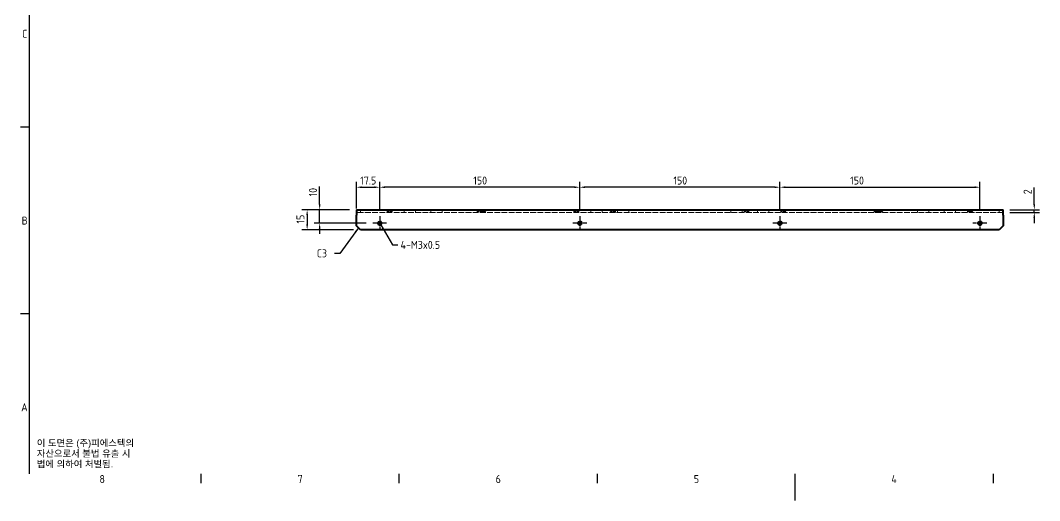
# Model space of a CAD drawing. Header units: millimetres. Extents: x 0 to 1188, y 0 to 840.
# Drawn here: x 13 to 777, y 0 to 360 of the extents above; entities that cross this region are included whole.
import ezdxf

# ---------------------------------------------------------------- set-up
doc = ezdxf.new("R2010")
doc.units = ezdxf.units.MM
doc.header["$LTSCALE"] = 2
doc.linetypes.add('CHAIN', pattern=[0.3543, 0.2362, -0.0295, 0.0591, -0.0295])
doc.linetypes.add('DASHED', pattern=[0.2067, 0.1654, -0.0413])
doc.layers.get('0').update_dxf_attribs({"color": 3, "lineweight": 25})
for name, color, linetype, lineweight in [('가려진 것(ISO)', 2, 'DASHED', 18), ('가시적인 것(ISO)', 3, 'Continuous', 40), ('가시적인 좁은 것(ISO)', 3, 'Continuous', 35), ('경계(ISO)', 7, 'Continuous', 25), ('기호(ISO)', 5, 'Continuous', 25), ('중심 표식(ISO)', 1, 'Continuous', 25), ('치수(ISO)', 2, 'Continuous', 25)]:
    doc.layers.add(name, color=color, linetype=linetype, lineweight=lineweight)
doc.styles.add('문자 텍스트_PSTEK_POSCO', font='isocp.shx')
doc.styles.add('치수 텍스트_PSTEK_POSCO', font='isocp.shx')
doc.dimstyles.new('치수_PSTEK_POSCO', dxfattribs={"dimscale": 2, "dimtxt": 3, "dimasz": 2, "dimexe": 2, "dimexo": 2.5, "dimgap": 1, "dimtad": 1, "dimrnd": 1e-08, "dimdsep": 46, "dimtxsty": '치수 텍스트_PSTEK_POSCO', "dimcen": 0.09, "dimdle": 10, "dimclrd": 7, "dimclre": 7, "dimclrt": 2, "dimadec": 1, "dimazin": 2, "dimtfac": 1, "dimtmove": 0, "dimatfit": 3, "dimfxl": 0, "dimtolj": 1, "dimlwd": -1, "dimlwe": -1, "dimarcsym": 0})
doc.dimstyles.new('치수_PSTEK_POSCO$7', dxfattribs={"dimscale": 2, "dimtxt": 3, "dimasz": 2, "dimexe": 2, "dimexo": 2.5, "dimgap": 1, "dimtad": 1, "dimrnd": 1e-08, "dimdsep": 46, "dimtxsty": '치수 텍스트_PSTEK_POSCO', "dimcen": 0.09, "dimdle": 10, "dimclrd": 7, "dimclre": 7, "dimclrt": 2, "dimadec": 1, "dimazin": 2, "dimtfac": 1, "dimtmove": 0, "dimatfit": 3, "dimfxl": 0, "dimtolj": 1, "dimlwd": -1, "dimlwe": -1, "dimarcsym": 0})

# ---------------------------------------------------------------- blocks, each defined once
blk = doc.blocks.new('경계 Default Border')
at = {"layer": '경계(ISO)'}
for p, q in [((10, 140), (6.6, 140)), ((10, 70), (6.6, 70)), ((74.25, 10), (74.25, 6.6)), ((148.5, 10), (148.5, 6.6)), ((222.75, 10), (222.75, 6.6)), ((371.25, 10), (371.25, 6.6))]:
    blk.add_line(p, q, dxfattribs=at)
at = {"layer": '경계(ISO)', "flags": 128}
for points in [[(10, 10), (10, 410)], [(297, 0), (297, 10)]]:
    blk.add_lwpolyline(points, dxfattribs=at)
at = {"layer": '경계(ISO)', "color": 2, "char_height": 3, "attachment_point": 7, "style": '문자 텍스트_PSTEK_POSCO'}
for s, insert in [('C', (7.24, 173.47)), ('B', (7.08, 103.47)), ('A', (6.91, 33.49)), ('8', (36.27, 6.57)), ('7', (110.52, 6.59)), ('6', (184.77, 6.57)), ('5', (259.02, 6.57)), ('4', (333.1, 6.6))]:
    blk.add_mtext(s, dxfattribs=dict(at, insert=insert))
blk = doc.blocks.new('*D35')
at = {"layer": 'Defpoints', "color": 0}
for p in [(282.56, 234.93), (265.06, 214.02), (282.56, 213.25)]:
    blk.add_point(p, dxfattribs=at)
at = {"layer": '치수(ISO)', "color": 7}
for p, q in [((265.06, 219.02), (265.06, 238.93)), ((282.56, 218.25), (282.56, 238.93)), ((269.06, 234.93), (278.56, 234.93))]:
    blk.add_line(p, q, dxfattribs=at)
for points in [[(269.06, 235.59), (269.06, 234.26), (265.06, 234.93)], [(278.56, 235.59), (278.56, 234.26), (282.56, 234.93)]]:
    blk.add_solid(points, dxfattribs=at)
at = {"layer": '치수(ISO)', "color": 2, "insert": (267.99, 239.93), "char_height": 6, "attachment_point": 4, "style": '치수 텍스트_PSTEK_POSCO'}
blk.add_mtext('\\A1;17.5', dxfattribs=at)
blk = doc.blocks.new('*D36')
at = {"layer": 'Defpoints', "color": 0}
for p in [(732.56, 234.93), (582.56, 213.25), (732.56, 213.25)]:
    blk.add_point(p, dxfattribs=at)
at = {"layer": '치수(ISO)', "color": 7}
for p, q in [((582.56, 218.25), (582.56, 238.93)), ((732.56, 218.25), (732.56, 238.93)), ((586.56, 234.93), (728.56, 234.93))]:
    blk.add_line(p, q, dxfattribs=at)
for points in [[(586.56, 235.59), (586.56, 234.26), (582.56, 234.93)], [(728.56, 235.59), (728.56, 234.26), (732.56, 234.93)]]:
    blk.add_solid(points, dxfattribs=at)
at = {"layer": '치수(ISO)', "color": 2, "insert": (635.28, 239.93), "char_height": 6, "attachment_point": 4, "style": '치수 텍스트_PSTEK_POSCO'}
blk.add_mtext('\\A1;150', dxfattribs=at)
blk = doc.blocks.new('*D37')
at = {"layer": 'Defpoints', "color": 0}
for p in [(237.56, 218.02), (265.06, 218.02), (277.34, 208.02)]:
    blk.add_point(p, dxfattribs=at)
at = {"layer": '치수(ISO)', "color": 7}
for p, q in [((237.56, 222.02), (237.56, 235.43)), ((260.06, 218.02), (233.56, 218.02)), ((237.56, 208.02), (237.56, 218.02)), ((272.34, 208.02), (233.56, 208.02)), ((237.56, 204.02), (237.56, 200.02))]:
    blk.add_line(p, q, dxfattribs=at)
for points in [[(236.9, 222.02), (238.23, 222.02), (237.56, 218.02)], [(236.9, 204.02), (238.23, 204.02), (237.56, 208.02)]]:
    blk.add_solid(points, dxfattribs=at)
at = {"layer": '치수(ISO)', "color": 2, "insert": (232.56, 228.02), "char_height": 6, "attachment_point": 4, "rotation": 90, "style": '치수 텍스트_PSTEK_POSCO'}
blk.add_mtext('\\A1;10', dxfattribs=at)
blk = doc.blocks.new('*D38')
at = {"layer": 'Defpoints', "color": 0}
for p in [(265.06, 218.02), (228.19, 203.02), (268.06, 203.02)]:
    blk.add_point(p, dxfattribs=at)
at = {"layer": '치수(ISO)', "color": 7}
for p, q in [((260.06, 218.02), (224.19, 218.02)), ((228.19, 214.02), (228.19, 207.02)), ((263.06, 203.02), (224.19, 203.02))]:
    blk.add_line(p, q, dxfattribs=at)
for points in [[(227.53, 214.02), (228.86, 214.02), (228.19, 218.02)], [(227.53, 207.02), (228.86, 207.02), (228.19, 203.02)]]:
    blk.add_solid(points, dxfattribs=at)
at = {"layer": '치수(ISO)', "color": 2, "insert": (223.19, 207.7), "char_height": 6, "attachment_point": 4, "rotation": 90, "style": '치수 텍스트_PSTEK_POSCO'}
blk.add_mtext('\\A1;15', dxfattribs=at)
blk = doc.blocks.new('*D39')
at = {"layer": 'Defpoints', "color": 0}
for p in [(750.06, 218.02), (750.06, 216.02), (773.31, 218.02)]:
    blk.add_point(p, dxfattribs=at)
at = {"layer": '치수(ISO)', "color": 7}
for p, q in [((773.31, 222.02), (773.31, 234.62)), ((755.06, 218.02), (777.31, 218.02)), ((755.06, 216.02), (777.31, 216.02)), ((773.31, 216.02), (773.31, 218.02)), ((773.31, 212.02), (773.31, 208.02))]:
    blk.add_line(p, q, dxfattribs=at)
for points in [[(772.65, 222.02), (773.98, 222.02), (773.31, 218.02)], [(772.65, 212.02), (773.98, 212.02), (773.31, 216.02)]]:
    blk.add_solid(points, dxfattribs=at)
at = {"layer": '치수(ISO)', "color": 2, "insert": (768.31, 229.7), "char_height": 6, "attachment_point": 4, "rotation": 90, "style": '치수 텍스트_PSTEK_POSCO'}
blk.add_mtext('\\A1;2', dxfattribs=at)
blk = doc.blocks.new('*D52')
at = {"layer": 'Defpoints', "color": 0}
for p in [(432.56, 234.93), (432.56, 213.25), (582.56, 213.25)]:
    blk.add_point(p, dxfattribs=at)
at = {"layer": '치수(ISO)', "color": 7}
for p, q in [((432.56, 218.25), (432.56, 238.93)), ((582.56, 218.25), (582.56, 238.93)), ((578.56, 234.93), (436.56, 234.93))]:
    blk.add_line(p, q, dxfattribs=at)
for points in [[(436.56, 235.59), (436.56, 234.26), (432.56, 234.93)], [(578.56, 235.59), (578.56, 234.26), (582.56, 234.93)]]:
    blk.add_solid(points, dxfattribs=at)
at = {"layer": '치수(ISO)', "color": 2, "insert": (502.76, 239.93), "char_height": 6, "attachment_point": 4, "style": '치수 텍스트_PSTEK_POSCO'}
blk.add_mtext('\\A1;150', dxfattribs=at)
blk = doc.blocks.new('*D53')
at = {"layer": 'Defpoints', "color": 0}
for p in [(282.56, 234.93), (282.56, 213.25), (432.56, 213.25)]:
    blk.add_point(p, dxfattribs=at)
at = {"layer": '치수(ISO)', "color": 7}
for p, q in [((282.56, 218.25), (282.56, 238.93)), ((432.56, 218.25), (432.56, 238.93)), ((428.56, 234.93), (286.56, 234.93))]:
    blk.add_line(p, q, dxfattribs=at)
for points in [[(286.56, 235.59), (286.56, 234.26), (282.56, 234.93)], [(428.56, 235.59), (428.56, 234.26), (432.56, 234.93)]]:
    blk.add_solid(points, dxfattribs=at)
at = {"layer": '치수(ISO)', "color": 2, "insert": (352.76, 239.93), "char_height": 6, "attachment_point": 4, "style": '치수 텍스트_PSTEK_POSCO'}
blk.add_mtext('\\A1;150', dxfattribs=at)

msp = doc.modelspace()

# ---------------------------------------------------------------- linework, layer by layer
at = {"layer": '가려진 것(ISO)', "ltscale": 13.035532}
msp.add_line((750.065, 216.024), (265.065, 216.024), dxfattribs=at)
at = {"layer": '가려진 것(ISO)', "ltscale": 1.904597}
for p, q in [((268.065, 218.024), (268.065, 216.024)), ((300.815, 218.024), (300.815, 216.024)), ((309.315, 218.024), (309.315, 216.024)), ((320.815, 218.024), (320.815, 216.024)), ((329.315, 218.024), (329.315, 216.024)), ((440.815, 218.024), (440.815, 216.024)), ((449.315, 218.024), (449.315, 216.024)), ((460.815, 218.024), (460.815, 216.024)), ((469.315, 218.024), (469.315, 216.024)), ((545.815, 218.024), (545.815, 216.024)), ((554.315, 218.024), (554.315, 216.024)), ((565.815, 218.024), (565.815, 216.024)), ((574.315, 218.024), (574.315, 216.024)), ((685.815, 218.024), (685.815, 216.024)), ((694.315, 218.024), (694.315, 216.024)), ((705.815, 218.024), (705.815, 216.024)), ((714.315, 218.024), (714.315, 216.024)), ((747.065, 216.024), (747.065, 218.024))]:
    msp.add_line(p, q, dxfattribs=at)
at = {"layer": '가려진 것(ISO)', "ltscale": 1.750771}
for p, q in [((288.365, 216.724), (287.065, 218.024)), ((291.765, 216.724), (293.065, 218.024)), ((355.865, 216.724), (354.565, 218.024)), ((358.365, 216.724), (357.065, 218.024)), ((359.265, 216.724), (360.565, 218.024)), ((361.765, 216.724), (363.065, 218.024)), ((428.365, 216.724), (427.065, 218.024)), ((431.765, 216.724), (433.065, 218.024)), ((455.865, 216.724), (454.565, 218.024)), ((459.265, 216.724), (460.565, 218.024)), ((555.865, 216.724), (554.565, 218.024)), ((559.265, 216.724), (560.565, 218.024)), ((583.365, 216.724), (582.065, 218.024)), ((586.765, 216.724), (588.065, 218.024)), ((653.365, 216.724), (652.065, 218.024)), ((655.865, 216.724), (654.565, 218.024)), ((656.765, 216.724), (658.065, 218.024)), ((659.265, 216.724), (660.565, 218.024)), ((723.365, 216.724), (722.065, 218.024)), ((726.765, 216.724), (728.065, 218.024))]:
    msp.add_line(p, q, dxfattribs=at)
at = {"layer": '가려진 것(ISO)', "ltscale": 5.086114}
for p, q in [((291.765, 216.724), (288.365, 216.724)), ((359.265, 216.724), (355.865, 216.724)), ((431.765, 216.724), (428.365, 216.724)), ((459.265, 216.724), (455.865, 216.724)), ((559.265, 216.724), (555.865, 216.724)), ((586.765, 216.724), (583.365, 216.724)), ((659.265, 216.724), (655.865, 216.724)), ((726.765, 216.724), (723.365, 216.724))]:
    msp.add_line(p, q, dxfattribs=at)
at = {"layer": '가려진 것(ISO)', "ltscale": 0.666544}
for p, q in [((288.365, 216.024), (288.365, 216.724)), ((291.765, 216.024), (291.765, 216.724)), ((355.865, 216.024), (355.865, 216.724)), ((358.365, 216.024), (358.365, 216.724)), ((359.265, 216.024), (359.265, 216.724)), ((361.765, 216.024), (361.765, 216.724)), ((428.365, 216.024), (428.365, 216.724)), ((431.765, 216.024), (431.765, 216.724)), ((455.865, 216.024), (455.865, 216.724)), ((459.265, 216.024), (459.265, 216.724)), ((555.865, 216.024), (555.865, 216.724)), ((559.265, 216.024), (559.265, 216.724)), ((583.365, 216.024), (583.365, 216.724)), ((586.765, 216.024), (586.765, 216.724)), ((653.365, 216.024), (653.365, 216.724)), ((655.865, 216.024), (655.865, 216.724)), ((656.765, 216.024), (656.765, 216.724)), ((659.265, 216.024), (659.265, 216.724)), ((723.365, 216.024), (723.365, 216.724)), ((726.765, 216.024), (726.765, 216.724))]:
    msp.add_line(p, q, dxfattribs=at)
at = {"layer": '가려진 것(ISO)', "ltscale": 3.336244}
for p, q in [((361.765, 216.724), (359.265, 216.724)), ((655.865, 216.724), (653.365, 216.724))]:
    msp.add_line(p, q, dxfattribs=at)
at = {"layer": '가시적인 것(ISO)'}
for p, q in [((265.065, 218.024), (750.065, 218.024)), ((265.065, 218.024), (265.065, 214.024)), ((265.065, 206.024), (265.065, 214.024)), ((750.065, 214.024), (750.065, 218.024)), ((750.065, 214.024), (750.065, 206.024)), ((268.065, 203.024), (265.065, 206.024)), ((747.065, 203.024), (268.065, 203.024)), ((750.065, 206.024), (747.065, 203.024))]:
    msp.add_line(p, q, dxfattribs=at)
for centre in [(282.565, 208.024), (432.565, 208.024), (582.565, 208.024), (732.565, 208.024)]:
    msp.add_circle(centre, 1.23, dxfattribs=at)
at = {"layer": '가시적인 좁은 것(ISO)'}
for centre in [(282.565, 208.024), (432.565, 208.024), (582.565, 208.024), (732.565, 208.024)]:
    msp.add_arc(centre, 1.5, 170, 80, dxfattribs=at)
at = {"layer": '중심 표식(ISO)', "linetype": 'CHAIN', "ltscale": 5.810959}
for p, q in [((287.794, 208.024), (277.335, 208.024)), ((282.565, 213.254), (282.565, 202.795)), ((437.794, 208.024), (427.335, 208.024)), ((432.565, 213.254), (432.565, 202.795)), ((587.794, 208.024), (577.335, 208.024)), ((582.565, 213.254), (582.565, 202.795)), ((737.794, 208.024), (727.335, 208.024)), ((732.565, 213.254), (732.565, 202.795))]:
    msp.add_line(p, q, dxfattribs=at)

# ---------------------------------------------------------------- block references
at = {"xscale": 2, "yscale": 2, "zscale": 2}
msp.add_blockref('경계 Default Border', (0, 0), dxfattribs=at)

# ---------------------------------------------------------------- texts
at = {"layer": '기호(ISO)', "color": 2, "attachment_point": 4}
for s, insert, char_height, width, line_spacing_factor, style in [('{4-M3x0.5}', (298.2, 191.713), 6, 37.04618, 0.525, '치수 텍스트_PSTEK_POSCO'), ('{\\fArial|b0|i0;\\H5.0000;이 도면은 (주)피에스텍의\\P자산으로서 불법 유출 시 \\P법에 의하여 처벌됨.}', (25.51, 35.029), 5, 78.61221, 0.944221, '문자 텍스트_PSTEK_POSCO')]:
    msp.add_mtext(s, dxfattribs=dict(at, insert=insert, char_height=char_height, width=width, line_spacing_factor=line_spacing_factor, style=style))
at = {"layer": '기호(ISO)', "color": 2, "insert": (235.388, 185.366), "char_height": 6, "attachment_point": 4, "style": '치수 텍스트_PSTEK_POSCO'}
msp.add_mtext('{C3}', dxfattribs=at)

# ---------------------------------------------------------------- dimensions: what is measured, and where the dimension line sits
at = {"layer": '치수(ISO)', "color": 7}
for base, p1, p2, angle, override, picture, middle in [((237.565, 218.024), (277.335, 208.024), (265.065, 218.024), 90, {"dimdec": 2, "dimtp": 0, "dimtm": 0, "dimtdec": 2, "dimtofl": 1, "dimatfit": 1}, '*D37', (237.565, 230.727)), ((282.565, 234.928), (265.065, 214.024), (282.565, 213.254), 180, {"dimdec": 2, "dimtp": 0, "dimtm": 0, "dimtdec": 2, "dimtofl": 0, "dimatfit": 1}, '*D35', (273.815, 234.928)), ((282.565, 234.928), (432.565, 213.254), (282.565, 213.254), 180, {"dimdec": 2, "dimtp": 0, "dimtm": 0, "dimtdec": 2, "dimtofl": 0, "dimatfit": 1}, '*D53', (357.565, 234.928)), ((432.565, 234.928), (582.565, 213.254), (432.565, 213.254), 180, {"dimdec": 2, "dimtp": 0, "dimtm": 0, "dimtdec": 2, "dimtofl": 0, "dimatfit": 1}, '*D52', (507.565, 234.928)), ((732.565, 234.928), (582.565, 213.254), (732.565, 213.254), 180, {"dimdec": 2, "dimtp": 0, "dimtm": 0, "dimtdec": 2, "dimtofl": 0, "dimatfit": 1}, '*D36', (640.085, 234.928)), ((773.314, 218.024), (750.065, 216.024), (750.065, 218.024), 90, {"dimdec": 2, "dimtp": 0, "dimtm": 0, "dimtdec": 2, "dimtofl": 1, "dimatfit": 1}, '*D39', (773.314, 231.159)), ((228.193, 203.024), (265.065, 218.024), (268.065, 203.024), 270, {"dimdec": 2, "dimtp": 0, "dimtm": 0, "dimtdec": 2, "dimtofl": 0, "dimatfit": 1}, '*D38', (228.193, 210.524))]:
    dim = msp.add_linear_dim(base=base, p1=p1, p2=p2, angle=angle, dimstyle='치수_PSTEK_POSCO', override=override, dxfattribs=at)
    dim.commit()
    dim.dimension.update_dxf_attribs({"geometry": picture, "text_midpoint": middle, "dimtype": 160})

# ---------------------------------------------------------------- leaders
at = {"layer": '기호(ISO)', "color": 7, "annotation_type": 0, "has_hookline": 1}
for points, hookline_direction, text_width in [([(283.315, 206.725), (292.2, 191.713), (296.2, 191.713)], 0, 31.449), ([(266.565, 204.524), (252.728, 185.366), (248.728, 185.366)], 1, 7.128)]:
    msp.add_leader(points, dimstyle='치수_PSTEK_POSCO$7', override={"dimtad": 0}, dxfattribs=dict(at, hookline_direction=hookline_direction, text_width=text_width))

doc.saveas('drawing.dxf')
